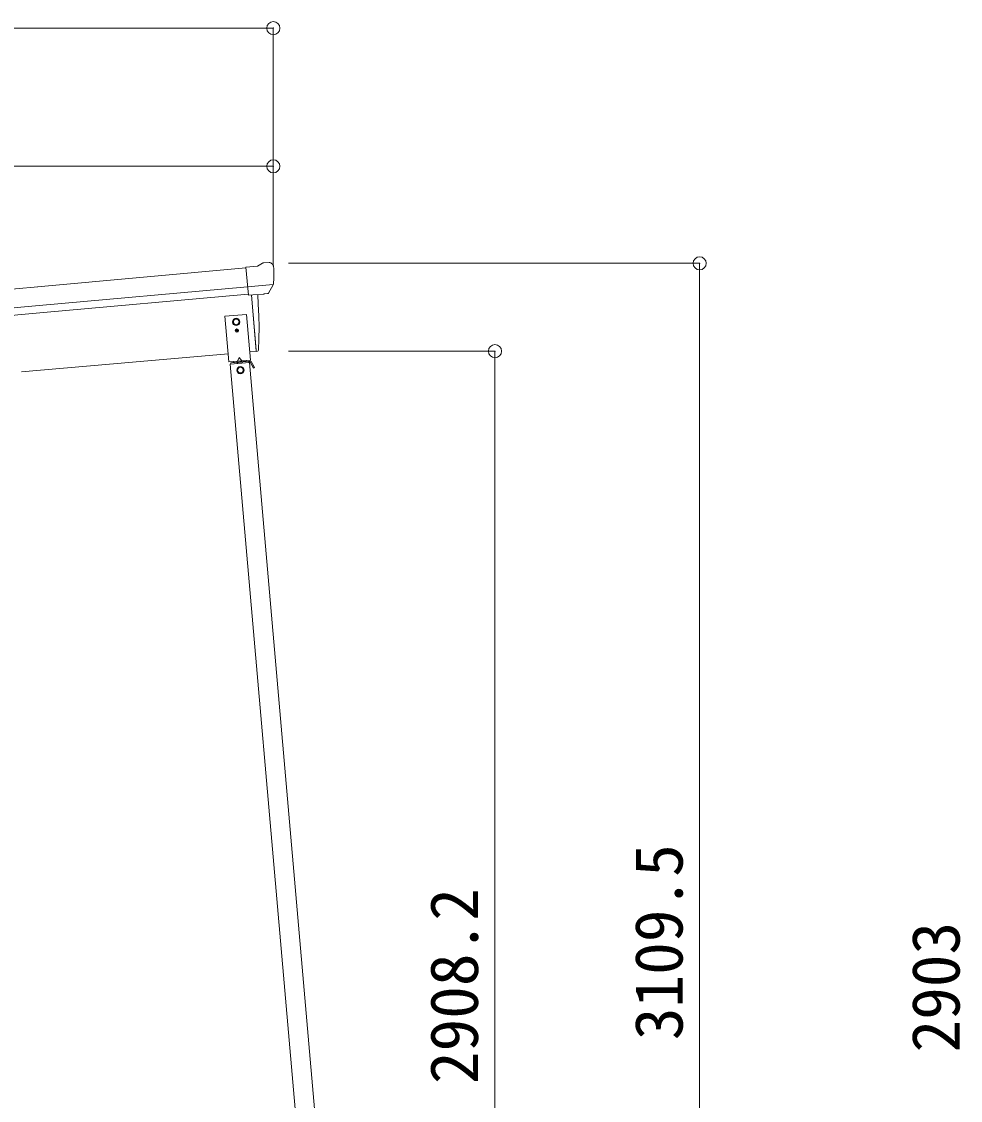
# Model space of a CAD drawing. Units: millimetres at full size. Extents: x -21204 to 8479, y -5853 to 7886.
# Drawn here: x 505 to 2657, y 71 to 2543 of the extents above; entities that cross this region are included whole.
import ezdxf
from ezdxf.enums import TextEntityAlignment as Align

# ---------------------------------------------------------------- set-up
doc = ezdxf.new("R2010")
doc.units = ezdxf.units.MM
doc.header["$LTSCALE"] = 30
doc.header["$PDMODE"] = 32
doc.header["$PDSIZE"] = 30
for name, color, linetype, lineweight in [('0-0_0', 7, 'Continuous', 9), ('0-1_本体', 4, 'Continuous', 9), ('0-2_部品', 7, 'Continuous', 9), ('0-A_寸法', 6, 'Continuous', 9), ('1-1_GLASS', 4, 'Continuous', 9), ('1-2_GLASS_SEAL', 7, 'Continuous', 9)]:
    doc.layers.add(name, color=color, linetype=linetype, lineweight=lineweight)
doc.styles.add('ＭＳ ゴシック', font='')
doc.styles.get('ＭＳ ゴシック').set_extended_font_data('MS Gothic')

msp = doc.modelspace()

# ---------------------------------------------------------------- linework, layer by layer
at = {"layer": '0-0_0', "color": 6}
for p, q in [((2059.37, -1120.82), (2059.37, 1988.68)), ((1590.36, 1787.38), (1590.36, -1120.82))]:
    msp.add_line(p, q, dxfattribs=at)
at = {"layer": '0-1_本体'}
for p, q in [((1019.68, 1978.14), (542.17, 1934.94)), ((1023.45, 1935.14), (546.06, 1891.95)), ((1024.91, 1918.37), (547.58, 1875.18)), ((1032.15, 1915.98), (1043.4, 1787.38)), ((978.57, 1781.71), (505.46, 1740.32)), ((1043.4, 1787.38), (1028.38, 1786.07))]:
    msp.add_line(p, q, dxfattribs=at)
for radius, start in [(11054.98, 95.16866), (11011.82, 95.16974), (10994.98, 95.16974)]:
    msp.add_arc((1538.3, -9075.07), radius, start, 103.66973, dxfattribs=at)
at = {"layer": '0-2_部品'}
for p, q in [((1046.09, 1982.36), (1019.52, 1980.04)), ((1025.18, 1915.38), (1019.52, 1980.04)), ((1046.09, 1982.36), (1057.8, 1989.13)), ((1072.71, 1990.72), (1059.04, 1989.52)), ((1081.84, 1984.96), (1076.36, 1989.56)), ((1082.91, 1982.92), (1083.02, 1981.58)), ((1082.38, 1940.07), (1023.47, 1934.92)), ((1071.13, 1920.59), (1082.07, 1939.53)), ((1035.14, 1916.25), (1025.18, 1915.38)), ((1043.2, 1789.66), (1032.15, 1915.99)), ((1068.74, 1919.19), (1061.04, 1918.52)), ((1043.44, 1786.89), (1043.2, 1789.66)), ((1046.05, 1787.28), (1043.44, 1786.89))]:
    msp.add_line(p, q, dxfattribs=at)
for points in [[(1082.46, 1940.71), (1082.17, 1939.72), (1082.07, 1939.53)], [(1035.14, 1916.25), (1035.41, 1916.18), (1060.78, 1918.4), (1061.04, 1918.52)], [(1048.6, 1790.11), (1049.44, 1815.74), (1049.63, 1842.24), (1049.16, 1868.72), (1048.02, 1895.2), (1046.52, 1917.15)]]:
    msp.add_lwpolyline(points, dxfattribs=at)
for centre, radius, start, end in [((1059.3, 1986.53), 3, 95, 120), ((1073.14, 1985.73), 5, 50.00648, 94.99352), ((881.4, 1963.94), 202.4, 353.4085, 5), ((1045.61, 1790.25), 3, 278.50322, 357.46219)]:
    msp.add_arc(centre, radius, start, end, dxfattribs=at)
for centre, major_axis, ratio, start_param, end_param in [((1087.23, 1986.97), (-15.35, 3.44), 0.101033, 5.9751426, 5.9753737), ((1079.91, 1982.67), (2.71, -1.31), 0.997474, 0.5366567, 1.3225652), ((1068.48, 1922.18), (1.62, -2.54), 0.997631, 5.8041905, 5.8929484), ((1068.41, 1922.29), (-3.5, 2.17), 0.650902, 2.1145521, 2.1873627), ((1068.53, 1922.1), (1.62, -2.54), 0.997631, 5.965759, 6.7621801)]:
    msp.add_ellipse(centre, major_axis=major_axis, ratio=ratio, start_param=start_param, end_param=end_param, dxfattribs=at)
at = {"layer": '0-A_寸法'}
for p, q in [((-1616.62, 2527.54), (1082.38, 2527.54)), ((1082.38, 2527.54), (1082.38, 2210.92)), ((-1527.62, 2210.92), (1082.38, 2210.92)), ((1082.38, 2210.92), (1082.38, 1981.92)), ((2059.37, 1988.68), (1117.44, 1988.68)), ((1590.36, 1787.38), (1117.44, 1787.38))]:
    msp.add_line(p, q, dxfattribs=at)
for p in [(1082.38, 2527.54), (1082.38, 2210.92), (2059.37, 1988.68), (1590.36, 1787.38)]:
    msp.add_point(p, dxfattribs=at)
at = {"layer": '1-1_GLASS'}
for p, q in [((983.65, 1757.97), (1160.75, -267.93)), ((1027.48, 1761.8), (1204.59, -264.1))]:
    msp.add_line(p, q, dxfattribs=at)
at = {"layer": '1-2_GLASS_SEAL'}
for p, q in [((997.81, 1835.01), (996.99, 1835.01)), ((1000.27, 1834.19), (1001.09, 1834.19)), ((1027.5, 1761.81), (983.66, 1757.97)), ((1028.41, 1764.9), (984.9, 1761.09)), ((985.16, 1758.1), (984.9, 1761.09)), ((999.6, 1759.36), (999.34, 1762.35)), ((999.56, 1759.86), (1011.51, 1760.91)), ((1004.41, 1773.3), (1000.28, 1764.44)), ((1004.41, 1773.3), (1010.01, 1765.29)), ((1011.56, 1760.41), (1011.3, 1763.4)), ((1026, 1761.68), (1025.74, 1764.66)), ((1025.96, 1762.17), (1028.63, 1762.41)), ((1039.11, 1749.83), (1031.27, 1763.41)), ((1034.45, 1752.91), (1036.61, 1754.16))]:
    msp.add_line(p, q, dxfattribs=at)
for points in [[(1030.05, 1767.05), (1020.89, 1871.65), (971.08, 1867.29), (980.24, 1762.69)], [(997.29, 1862.03), (990.79, 1858.28), (990.79, 1850.77), (997.29, 1847.02), (1003.79, 1850.77), (1003.79, 1858.28)], [(1020.26, 1764.18), (990.38, 1761.57), (990.2, 1763.56), (1020.09, 1766.18)], [(1006.97, 1751.45), (1000.48, 1747.7), (1000.48, 1740.19), (1006.98, 1736.44), (1013.48, 1740.2), (1013.48, 1747.7)]]:
    msp.add_lwpolyline(points, close=True, dxfattribs=at)
for points in [[(996.99, 1835.01), (996.99, 1834.19), (997.81, 1834.19)], [(999.45, 1835.83), (999.45, 1836.65), (998.63, 1836.65), (998.63, 1835.83)], [(998.63, 1833.37), (998.63, 1832.55), (999.45, 1832.55), (999.45, 1833.37)], [(1001.09, 1834.19), (1001.09, 1835.01), (1000.27, 1835.01)], [(1039.11, 1749.83), (1036.95, 1748.58), (1029.11, 1762.16)]]:
    msp.add_lwpolyline(points, dxfattribs=at)
for centre, radius in [((997.29, 1854.52), 8.5), ((997.29, 1854.52), 7.7), ((997.29, 1854.52), 6.5), ((997.37, 1854.53), 6.5), ((999.04, 1834.6), 3.75), ((1006.98, 1743.95), 8.5), ((1006.98, 1743.95), 7.7), ((1006.98, 1743.95), 6.5)]:
    msp.add_circle(centre, radius, dxfattribs=at)
for centre, radius, start, end in [((997.81, 1835.83), 0.82, 270.004, 0.004), ((997.81, 1833.37), 0.82, 0.004, 90.004), ((1000.27, 1835.83), 0.82, 180.004, 270.004), ((1000.27, 1833.37), 0.82, 90.004, 180.004), ((1028.67, 1761.91), 3, 30.004, 95.004), ((1028.67, 1761.91), 0.5, 30.004, 95.004)]:
    msp.add_arc(centre, radius, start, end, dxfattribs=at)

# ---------------------------------------------------------------- texts
at = {"layer": '0-A_寸法', "color": 7, "style": 'ＭＳ ゴシック'}
for s, p in [('3109.5', (2053.37, 208.93)), ('2908.2', (1584.36, 108.28)), ('2903', (2688.18, 180.68))]:
    msp.add_text(s, height=110, rotation=90, dxfattribs=at).set_placement(p, align=Align.BOTTOM_LEFT)

doc.saveas('drawing.dxf')
